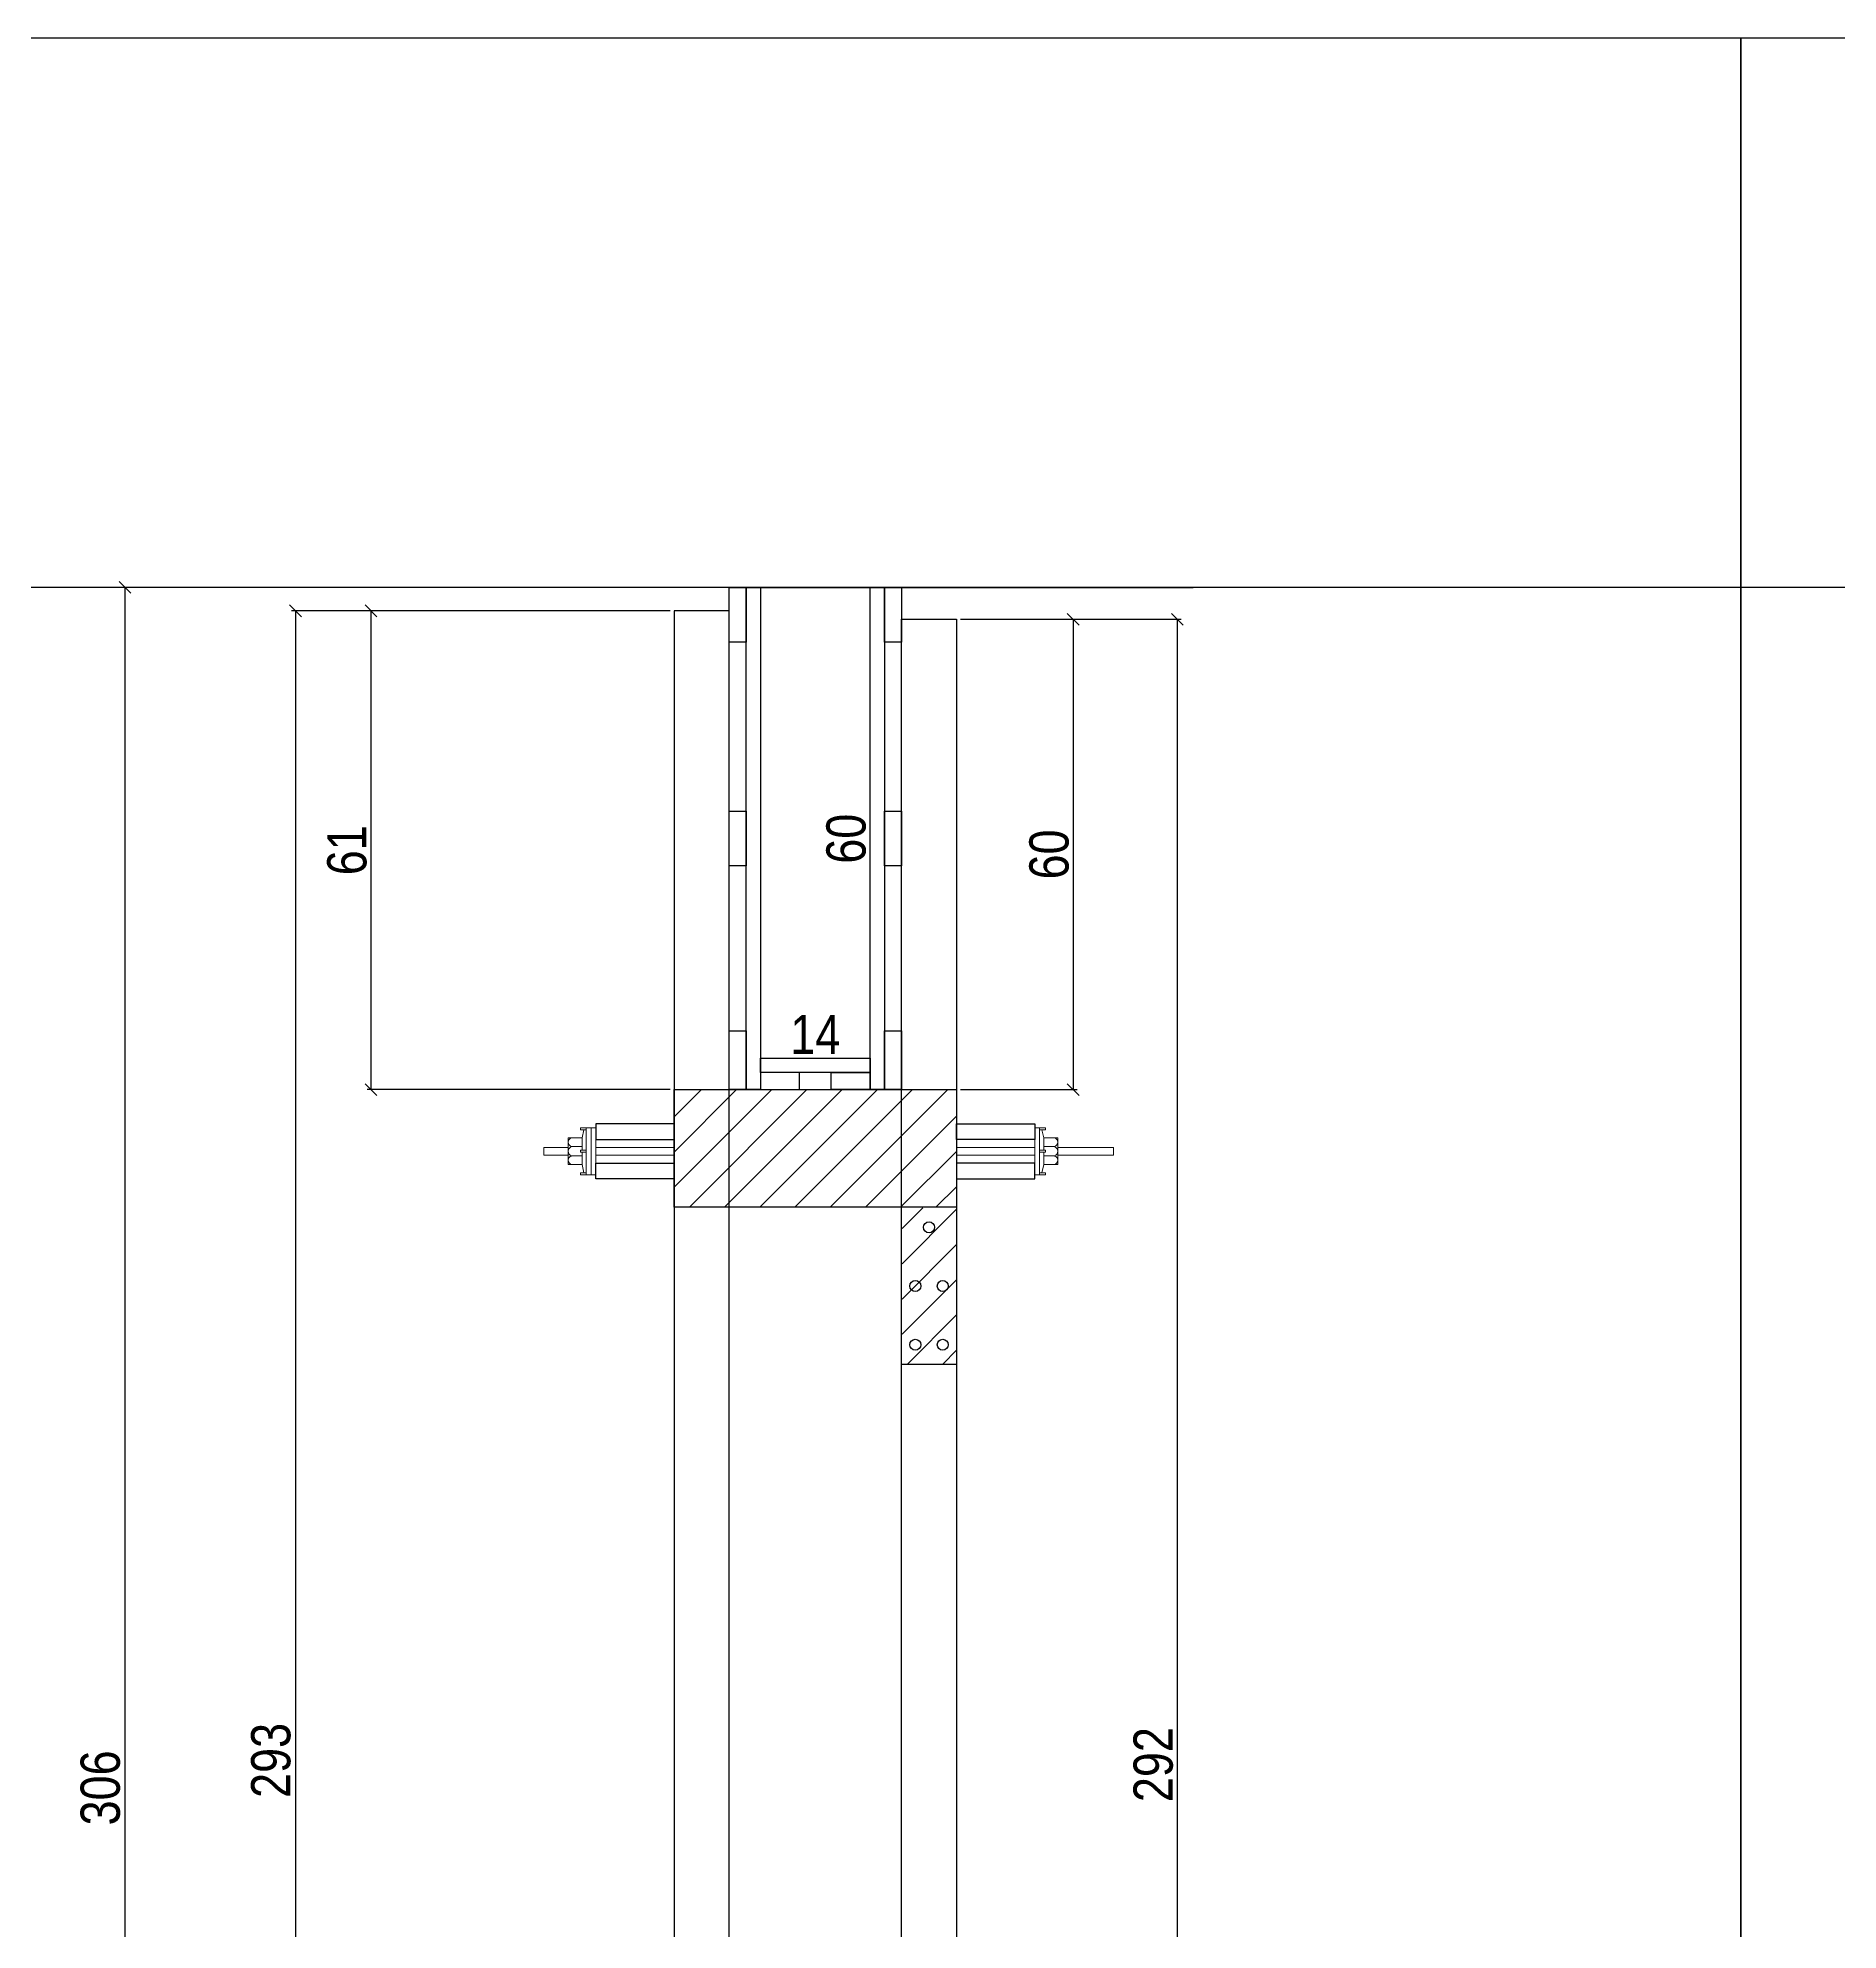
# Model space of a CAD drawing. Extents: x 17311 to 161354, y 153625 to 211469.
# Drawn here: x 21603.5 to 22062.6, y 206817.7 to 207300.1 of the extents above; entities that cross this region are included whole.
import ezdxf

# ---------------------------------------------------------------- set-up
doc = ezdxf.new("R2010")
doc.units = 0
doc.layers.get('0').update_dxf_attribs({"linetype": 'CONTINUOUS'})
doc.layers.get('DEFPOINTS').update_dxf_attribs({"linetype": 'CONTINUOUS'})
for name, color, linetype in [('8', 111, 'CONTINUOUS'), ('COTA', 241, 'CONTINUOUS'), ('detalhes', 4, 'CONTINUOUS'), ('TIRAS REESCORAMENTO', 252, 'CONTINUOUS')]:
    doc.layers.add(name, color=color, linetype=linetype)
doc.layers.add('BARRA_ANCORAGEM', color=1, linetype='CONTINUOUS', lineweight=15)
doc.styles.add('COTA TECNICA 2X', font='techl___.ttf', dxfattribs={"height": 10})
doc.dimstyles.new('SECAO', dxfattribs={"dimscale": 0.333333, "dimtxt": 5, "dimasz": 9, "dimexe": 3, "dimexo": 3, "dimgap": 3, "dimtad": 1, "dimdec": 1, "dimlfac": 0.5, "dimzin": 12, "dimdsep": 46, "dimtxsty": 'COTA TECNICA 2X', "dimblk1": 'OBLIQUE', "dimblk2": 'OBLIQUE', "dimsah": 1, "dimcen": 0.9, "dimclrd": 4, "dimclre": 4, "dimclrt": 240, "dimadec": 1, "dimazin": 3, "dimtfac": 1, "dimtdec": 1, "dimtmove": 0, "dimatfit": 3, "dimfxl": 1, "dimtolj": 1, "dimtzin": 12, "dimarcsym": 0})

# ---------------------------------------------------------------- blocks, each defined once
blk = doc.blocks.new('_Oblique')
at = {"color": 0, "linetype": 'ByBlock', "lineweight": -2}
blk.add_line((-0.5, -0.5), (0.5, 0.5), dxfattribs=at)
blk = doc.blocks.new('*D3078')
at = {"layer": 'DEFPOINTS', "color": 0, "transparency": 16777216}
for p in [(21765.8, 207154.02), (21669.24, 206567.92), (21765.8, 206567.92)]:
    blk.add_point(p, dxfattribs=at)
at = {"layer": 'detalhes', "color": 4, "lineweight": -2, "transparency": 16777216}
for p, q in [((21764.8, 207154.02), (21668.24, 207154.02)), ((21669.24, 207154.02), (21669.24, 206567.92)), ((21764.8, 206567.92), (21668.24, 206567.92))]:
    blk.add_line(p, q, dxfattribs=at)
at = {"layer": 'detalhes', "color": 4, "lineweight": -2, "transparency": 16777216, "xscale": 3, "yscale": 3, "zscale": 3}
for p, rotation in [((21669.24, 207154.02), 90), ((21669.24, 206567.92), 270)]:
    blk.add_blockref('_Oblique', p, dxfattribs=dict(at, rotation=rotation))
at = {"layer": 'detalhes', "color": 240, "transparency": 16777216, "insert": (21663, 206860.97), "char_height": 10, "attachment_point": 5, "rotation": 90, "style": 'COTA TECNICA 2X'}
blk.add_mtext('\\A1;293', dxfattribs=at)
blk = doc.blocks.new('*D3084')
at = {"layer": 'DEFPOINTS', "color": 0, "transparency": 16777216}
for p in [(21688.5, 207154.02), (21765.8, 207154.02), (21765.8, 207031.97)]:
    blk.add_point(p, dxfattribs=at)
at = {"layer": 'detalhes', "color": 4, "lineweight": -2, "transparency": 16777216}
for p, q in [((21764.8, 207154.02), (21687.5, 207154.02)), ((21688.5, 207031.97), (21688.5, 207154.02)), ((21764.8, 207031.97), (21687.5, 207031.97))]:
    blk.add_line(p, q, dxfattribs=at)
at = {"layer": 'detalhes', "color": 4, "lineweight": -2, "transparency": 16777216, "xscale": 3, "yscale": 3, "zscale": 3}
for p, rotation in [((21688.5, 207154.02), 90), ((21688.5, 207031.97), 270)]:
    blk.add_blockref('_Oblique', p, dxfattribs=dict(at, rotation=rotation))
at = {"layer": 'detalhes', "color": 240, "transparency": 16777216, "insert": (21682.4, 207092.99), "char_height": 10, "attachment_point": 5, "rotation": 90, "style": 'COTA TECNICA 2X'}
blk.add_mtext('\\A1;61', dxfattribs=at)
blk = doc.blocks.new('*D3085')
at = {"layer": 'DEFPOINTS', "color": 0, "transparency": 16777216}
for p in [(21837.8, 207151.89), (21837.8, 207031.97), (21867.55, 207031.97)]:
    blk.add_point(p, dxfattribs=at)
at = {"layer": 'detalhes', "color": 4, "lineweight": -2, "transparency": 16777216}
for p, q in [((21838.8, 207151.89), (21868.55, 207151.89)), ((21867.55, 207151.89), (21867.55, 207031.97)), ((21838.8, 207031.97), (21868.55, 207031.97))]:
    blk.add_line(p, q, dxfattribs=at)
at = {"layer": 'detalhes', "color": 4, "lineweight": -2, "transparency": 16777216, "xscale": 3, "yscale": 3, "zscale": 3}
for p, rotation in [((21867.55, 207151.89), 90), ((21867.55, 207031.97), 270)]:
    blk.add_blockref('_Oblique', p, dxfattribs=dict(at, rotation=rotation))
at = {"layer": 'detalhes', "color": 240, "transparency": 16777216, "insert": (21861.45, 207091.93), "char_height": 10, "attachment_point": 5, "rotation": 90, "style": 'COTA TECNICA 2X'}
blk.add_mtext('\\A1;60', dxfattribs=at)
blk = doc.blocks.new('*D3086')
at = {"layer": 'DEFPOINTS', "color": 0, "transparency": 16777216}
for p in [(21779.8, 207160.02), (21625.74, 206547.92), (21765.8, 206547.92)]:
    blk.add_point(p, dxfattribs=at)
at = {"layer": 'detalhes', "color": 4, "lineweight": -2, "transparency": 16777216}
for p, q in [((21778.8, 207160.02), (21624.74, 207160.02)), ((21625.74, 207160.02), (21625.74, 206547.92)), ((21764.8, 206547.92), (21624.74, 206547.92))]:
    blk.add_line(p, q, dxfattribs=at)
at = {"layer": 'detalhes', "color": 4, "lineweight": -2, "transparency": 16777216, "xscale": 3, "yscale": 3, "zscale": 3}
for p, rotation in [((21625.74, 207160.02), 90), ((21625.74, 206547.92), 270)]:
    blk.add_blockref('_Oblique', p, dxfattribs=dict(at, rotation=rotation))
at = {"layer": 'detalhes', "color": 240, "transparency": 16777216, "insert": (21619.52, 206853.97), "char_height": 10, "attachment_point": 5, "rotation": 90, "style": 'COTA TECNICA 2X'}
blk.add_mtext('\\A1;306', dxfattribs=at)
blk = doc.blocks.new('*D3088')
at = {"layer": 'DEFPOINTS', "color": 0, "transparency": 16777216}
for p in [(21802.83, 207160.02), (21815.8, 207160.02), (21802.83, 207039.97)]:
    blk.add_point(p, dxfattribs=at)
at = {"layer": 'detalhes', "color": 240, "transparency": 16777216, "insert": (21809.69, 207095.94), "char_height": 10, "attachment_point": 5, "rotation": 90, "style": 'COTA TECNICA 2X'}
blk.add_mtext('\\A1;60', dxfattribs=at)
blk = doc.blocks.new('*D3089')
at = {"layer": 'DEFPOINTS', "color": 0, "transparency": 16777216}
for p in [(21787.8, 207039.97), (21815.8, 207039.97), (21815.8, 207039.97)]:
    blk.add_point(p, dxfattribs=at)
at = {"layer": 'detalhes', "color": 240, "transparency": 16777216, "insert": (21801.8, 207046.04), "char_height": 10, "attachment_point": 5, "style": 'COTA TECNICA 2X'}
blk.add_mtext('\\A1;14', dxfattribs=at)
blk = doc.blocks.new('*D3092')
at = {"layer": 'DEFPOINTS', "color": 0, "transparency": 16777216}
for p in [(21838.8, 207151.89), (21838.8, 206567.92), (21894.09, 206567.92)]:
    blk.add_point(p, dxfattribs=at)
at = {"layer": 'detalhes', "color": 4, "lineweight": -2, "transparency": 16777216}
for p, q in [((21839.8, 207151.89), (21895.09, 207151.89)), ((21894.09, 207151.89), (21894.09, 206567.92)), ((21839.8, 206567.92), (21895.09, 206567.92))]:
    blk.add_line(p, q, dxfattribs=at)
at = {"layer": 'detalhes', "color": 4, "lineweight": -2, "transparency": 16777216, "xscale": 3, "yscale": 3, "zscale": 3}
for p, rotation in [((21894.09, 207151.89), 90), ((21894.09, 206567.92), 270)]:
    blk.add_blockref('_Oblique', p, dxfattribs=dict(at, rotation=rotation))
at = {"layer": 'detalhes', "color": 240, "transparency": 16777216, "insert": (21888, 206859.91), "char_height": 10, "attachment_point": 5, "rotation": 90, "style": 'COTA TECNICA 2X'}
blk.add_mtext('\\A1;292', dxfattribs=at)
blk = doc.blocks.new('A$C51C4441F')
at = {"layer": 'BARRA_ANCORAGEM'}
for p, q in [((-2.25, 3.4), (-1.79, 5.5)), ((-2.25, 3.4), (-5.81, 3.39)), ((-5.81, 3.39), (-5.81, -3.39)), ((-2.25, 1.2), (-5.02, 1.2)), ((-2.25, 3.4), (-2.25, 3.4)), ((-2.25, 3.4), (-2.25, 0.25)), ((-2.25, -3.4), (-5.81, -3.39)), ((-2.25, -1.2), (-5.02, -1.2)), ((-2.25, -0.25), (-2.25, -3.4)), ((-2.25, -3.4), (-1.79, -5.5))]:
    blk.add_line(p, q, dxfattribs=at)
for points in [[(-2.7, 6), (-1.2, 6), (-1.2, 5.5), (-2.7, 5.5)], [(-1.2, -6), (0, -6), (0, 6), (-1.2, 6)], [(-2.7, 0.25), (-1.2, 0.25), (-1.2, -0.25), (-2.7, -0.25)], [(-2.7, -6), (-1.2, -6), (-1.2, -5.5), (-2.7, -5.5)]]:
    blk.add_lwpolyline(points, close=True, dxfattribs=at)
for centre, radius, start, end in [((-4.66, 2.3), 1.15, 107.7845, 252.2718), ((-4.52, 0), 1.3, 112.648, 247.4083), ((-4.66, -2.3), 1.15, 107.7845, 252.2718)]:
    blk.add_arc(centre, radius, start, end, dxfattribs=at)

msp = doc.modelspace()

# ---------------------------------------------------------------- hatches: boundary and pattern name
at = {"layer": 'COTA'}
h = msp.add_hatch(dxfattribs=at)
h.set_pattern_fill('ANSI31', color=256, scale=2, style=0)
h.set_pattern_definition([(45, (-2849.1555, -6265.1016), (-4.49012806, 4.49012806), [])])
h.paths.add_polyline_path([(21837.8, 207015.26), (21837.8, 207031.97), (21765.8, 207031.97), (21765.8, 207001.97), (21837.8, 207001.97), (21837.8, 207013.26), (21837.8, 207014.26), (21837.8, 207016.26)])
h = msp.add_hatch(dxfattribs=at)
h.set_pattern_fill('ANSI31', color=256, scale=2, style=0)
h.set_pattern_definition([(45, (-1835.932, 8742.5576), (-4.49012806, 4.49012806), [])])
h.paths.add_polyline_path([(21823.92, 206961.94), (21837.92, 206961.94), (21837.92, 207001.88), (21823.92, 207001.88)])

# ---------------------------------------------------------------- linework, layer by layer
msp.add_line((21837.8, 206961.94), (21823.8, 206961.94))
at = {"linetype": 'Continuous'}
for points in [[(21765.8, 206567.92), (21779.8, 206567.92), (21779.8, 207154.02), (21765.8, 207154.02)], [(21837.8, 206567.92), (21823.8, 206567.92), (21823.8, 207151.89), (21837.8, 207151.89)], [(21837.8, 207001.97), (21765.8, 207001.97), (21765.8, 207031.97), (21837.8, 207031.97)]]:
    msp.add_lwpolyline(points, close=True, dxfattribs=at)
for centre in [(21830.8, 206996.88), (21827.3, 206981.91), (21834.3, 206981.91), (21827.3, 206966.94), (21834.3, 206966.94)]:
    msp.add_circle(centre, 1.4)
at = {"layer": '8', "color": 5, "linetype": 'Continuous'}
for points in [[(22037.78, 206335.31), (21440.97, 206335.31), (21440.97, 207300.1), (22037.78, 207300.1)], [(22634.59, 206335.31), (22037.78, 206335.31), (22037.78, 207300.1), (22634.59, 207300.1)]]:
    msp.add_lwpolyline(points, close=True, dxfattribs=at)
at = {"layer": 'BARRA_ANCORAGEM'}
for points in [[(21744.6, 207022.26), (21745.8, 207022.26), (21745.8, 207010.26), (21744.6, 207010.26)], [(21859, 207022.26), (21857.8, 207022.26), (21857.8, 207010.26), (21859, 207010.26)], [(21732.6, 207015.26), (21738.78, 207015.26), (21738.78, 207017.26), (21732.6, 207017.26)], [(21745.8, 207015.26), (21765.8, 207015.26), (21765.8, 207017.26), (21745.8, 207017.26)], [(21857.8, 207015.26), (21837.8, 207015.26), (21837.8, 207017.26), (21857.8, 207017.26)], [(21863.61, 207015.26), (21877.8, 207015.26), (21877.8, 207017.26), (21863.61, 207017.26)]]:
    msp.add_lwpolyline(points, close=True, dxfattribs=at)
at = {"layer": 'TIRAS REESCORAMENTO', "linetype": 'ByBlock'}
for p, q in [((22634.59, 207160.02), (17860.1, 207160.02)), ((21787.8, 207160.02), (21898.14, 207160.02))]:
    msp.add_line(p, q, dxfattribs=at)
for points in [[(21779.8, 207160.02), (21784.2, 207160.02), (21784.2, 207146.02), (21779.8, 207146.02)], [(21819.4, 207160.02), (21823.8, 207160.02), (21823.8, 207146.02), (21819.4, 207146.02)], [(21779.8, 207102.99), (21784.2, 207102.99), (21784.2, 207088.99), (21779.8, 207088.99)], [(21819.4, 207102.99), (21823.8, 207102.99), (21823.8, 207088.99), (21819.4, 207088.99)], [(21779.8, 207046.97), (21784.2, 207046.97), (21784.2, 207031.97), (21779.8, 207031.97)], [(21819.4, 207046.97), (21823.8, 207046.97), (21823.8, 207031.97), (21819.4, 207031.97)], [(21815.8, 207036.37), (21787.8, 207036.37), (21787.8, 207039.97), (21815.8, 207039.97)], [(21797.76, 207031.97), (21797.76, 207036.37), (21787.8, 207036.37), (21787.8, 207031.97)], [(21805.83, 207031.97), (21805.83, 207036.37), (21815.8, 207036.37), (21815.8, 207031.97)], [(21745.8, 207019.26), (21765.8, 207019.26), (21765.8, 207023.26), (21745.8, 207023.26)], [(21857.8, 207019.26), (21837.8, 207019.26), (21837.8, 207023.26), (21857.8, 207023.26)], [(21745.8, 207013.26), (21765.8, 207013.26), (21765.8, 207009.26), (21745.8, 207009.26)], [(21857.8, 207013.26), (21837.8, 207013.26), (21837.8, 207009.26), (21857.8, 207009.26)]]:
    msp.add_lwpolyline(points, close=True, dxfattribs=at)
for points in [[(21787.8, 207031.97), (21784.2, 207031.97), (21784.2, 207160.02), (21787.8, 207160.02), (21787.8, 207031.97)], [(21819.4, 207031.97), (21815.8, 207031.97), (21815.8, 207160.02), (21819.4, 207160.02), (21819.4, 207031.97)]]:
    msp.add_lwpolyline(points, dxfattribs=at)

# ---------------------------------------------------------------- block references
at = {"layer": 'BARRA_ANCORAGEM', "xscale": -1, "rotation": 180}
msp.add_blockref('A$C51C4441F', (21744.6, 207016.26), dxfattribs=at)
at = {"layer": 'BARRA_ANCORAGEM', "xscale": -1}
msp.add_blockref('A$C51C4441F', (21857.8, 207016.26), dxfattribs=at)

# ---------------------------------------------------------------- dimensions: what is measured, and where the dimension line sits
at = {"layer": 'detalhes', "color": 3}
for base, p1, p2, picture, middle in [((21625.7406, 206547.9232), (21779.7952, 207160.0163), (21765.7952, 206547.9232), '*D3086', (21619.5213, 206853.9698)), ((21669.244, 206567.9232), (21765.7952, 207154.0163), (21765.7952, 206567.9232), '*D3078', (21662.9955, 206860.9698)), ((21688.5, 207154.02), (21765.8, 207031.97), (21765.8, 207154.02), '*D3084', (21682.4, 207092.99)), ((21867.55, 207031.97), (21837.8, 207151.89), (21837.8, 207031.97), '*D3085', (21861.45, 207091.93)), ((21894.09, 206567.92), (21838.8, 207151.89), (21838.8, 206567.92), '*D3092', (21888, 206859.91))]:
    dim = msp.add_linear_dim(base=base, p1=p1, p2=p2, angle=90, dimstyle='SECAO', dxfattribs=at)
    dim.commit()
    dim.dimension.update_dxf_attribs({"geometry": picture, "text_midpoint": middle})
dim = msp.add_linear_dim(base=(21815.8, 207160.02), p1=(21802.83, 207039.97), p2=(21802.83, 207160.02), angle=90, dimstyle='SECAO', override={"dimse1": 1, "dimse2": 1, "dimsd1": 1, "dimsd2": 1}, dxfattribs=at)
dim.commit()
dim.dimension.update_dxf_attribs({"geometry": '*D3088', "text_midpoint": (21815.8, 207095.94), "dimtype": 160})
dim = msp.add_linear_dim(base=(21815.8, 207039.97), p1=(21787.8, 207039.97), p2=(21815.8, 207039.97), dimstyle='SECAO', override={"dimse1": 1, "dimse2": 1, "dimsd1": 1, "dimsd2": 1}, dxfattribs=at)
dim.commit()
dim.dimension.update_dxf_attribs({"geometry": '*D3089', "text_midpoint": (21801.8, 207039.97), "dimtype": 160})

doc.saveas('drawing.dxf')
